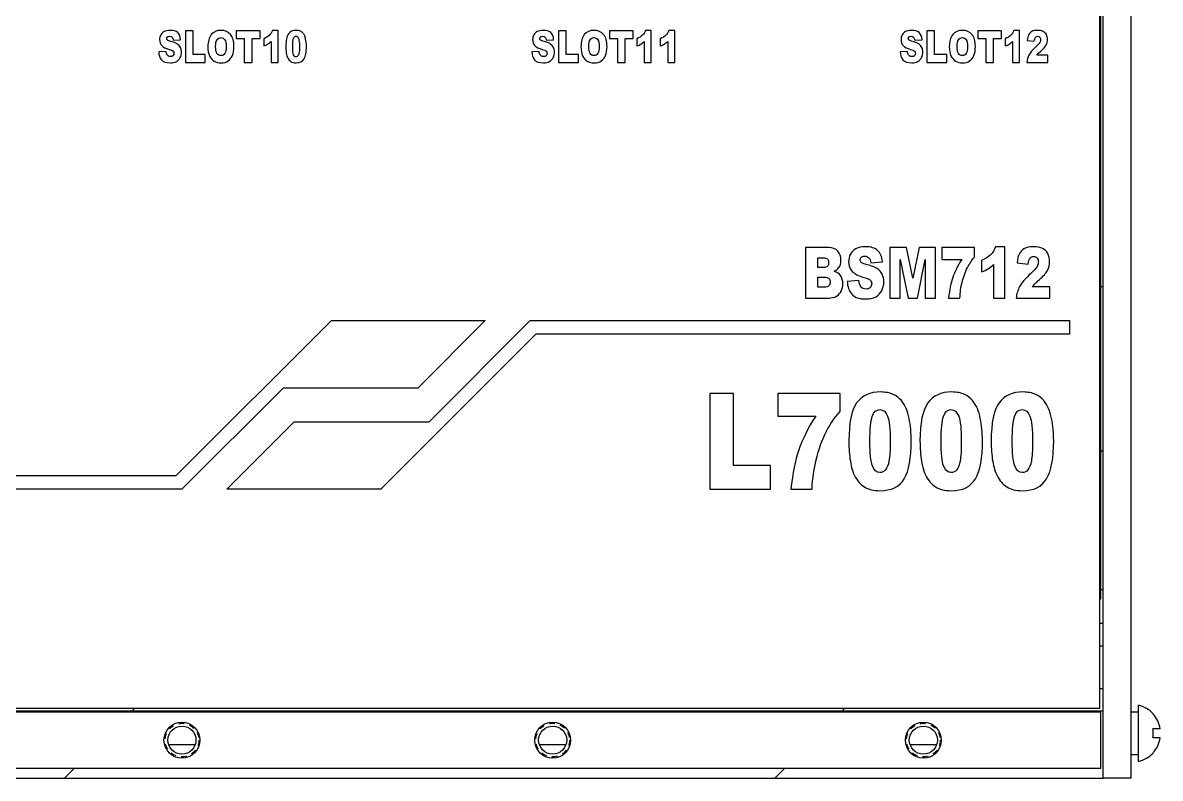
# Model space of a CAD drawing. Header units: inches. Extents: x 18 to 436, y 25 to 155.
# Drawn here: x 335 to 436.3, y 25.4 to 92.7 of the extents above; entities that cross this region are included whole.
import ezdxf

# ---------------------------------------------------------------- set-up
doc = ezdxf.new("R2010")
doc.units = ezdxf.units.IN
doc.header["$LTSCALE"] = 4.84
doc.header["$MEASUREMENT"] = 0
doc.linetypes.add('HIDDEN', pattern=[0.2, 0.1, -0.1])
for name, color, linetype in [('BSM712_PCB_ADXF_CONTINUOUS_LINE', 7, 'CONTINUOUS'), ('BSMJ712_4_001_DXF_HIDDEN_LINE', 7, 'CONTINUOUS'), ('BSMJ712_4_00DXF_CONTINUOUS_LINE', 7, 'CONTINUOUS'), ('BSMJ712_4_01DXF_CONTINUOUS_LINE', 7, 'CONTINUOUS'), ('GB9074_8-M2_DXF_CONTINUOUS_LINE', 7, 'CONTINUOUS')]:
    doc.layers.add(name, color=color, linetype=linetype)

msp = doc.modelspace()

# ---------------------------------------------------------------- linework, layer by layer
at = {"layer": 'BSM712_PCB_ADXF_CONTINUOUS_LINE', "color": 7, "linetype": 'Continuous'}
for p, q in [((431.02, 41.44), (431.02, 139.44)), ((430.92, 41.34), (431.02, 41.44))]:
    msp.add_line(p, q, dxfattribs=at)
at = {"layer": 'BSM712_PCB_ADXF_CONTINUOUS_LINE', "color": 4, "linetype": 'Continuous'}
msp.add_line((430.92, 43.24), (431.02, 43.24), dxfattribs=at)
at = {"layer": 'BSMJ712_4_001_DXF_HIDDEN_LINE', "color": 8, "linetype": 'HIDDEN'}
for centre in [(349.22, 28.84), (382.22, 28.84), (415.22, 28.84)]:
    msp.add_circle(centre, 1.5, dxfattribs=at)
at = {"layer": 'BSMJ712_4_00DXF_CONTINUOUS_LINE', "color": 7, "linetype": 'Continuous'}
for p, q in [((431.22, 25.44), (431.22, 155.44)), ((433.72, 25.44), (433.72, 155.44)), ((430.92, 31.69), (430.92, 149.19)), ((431.22, 69.19), (431.02, 69.19)), ((431.02, 42.24), (431.22, 42.24)), ((430.92, 39.24), (431.22, 39.24)), ((430.92, 37.24), (431.22, 37.24)), ((430.92, 33.44), (431.22, 33.44)), ((20.22, 31.44), (431.22, 31.44)), ((20.52, 31.69), (430.92, 31.69)), ((348.04, 28.44), (350.4, 28.44)), ((381.04, 28.44), (383.4, 28.44)), ((414.04, 28.44), (416.4, 28.44)), ((20.22, 25.44), (431.22, 25.44)), ((433.72, 25.44), (431.22, 25.44))]:
    msp.add_line(p, q, dxfattribs=at)
at = {"layer": 'BSMJ712_4_00DXF_CONTINUOUS_LINE', "color": 4, "linetype": 'Continuous'}
for p, q in [((348.45, 91.16), (349.1, 91.21)), ((350.22, 91.99), (349.53, 91.99)), ((349.53, 91.99), (349.53, 89.19)), ((350.22, 89.88), (350.22, 91.99)), ((356.17, 91.99), (354.06, 91.99)), ((354.06, 91.99), (354.06, 91.3)), ((354.06, 91.3), (354.77, 91.3)), ((354.77, 91.3), (354.77, 89.19)), ((355.46, 91.3), (356.17, 91.3)), ((355.46, 89.19), (355.46, 91.3)), ((356.17, 91.3), (356.17, 91.99)), ((356.51, 91.29), (356.51, 90.65)), ((357.79, 92.04), (357.27, 92.04)), ((357.79, 89.19), (357.79, 92.04)), ((381.66, 91.16), (382.31, 91.21)), ((383.43, 91.99), (382.74, 91.99)), ((382.74, 91.99), (382.74, 89.19)), ((383.43, 89.88), (383.43, 91.99)), ((389.38, 91.99), (387.27, 91.99)), ((387.27, 91.99), (387.27, 91.3)), ((387.27, 91.3), (387.98, 91.3)), ((387.98, 91.3), (387.98, 89.19)), ((388.67, 91.3), (389.38, 91.3)), ((388.67, 89.19), (388.67, 91.3)), ((389.38, 91.3), (389.38, 91.99)), ((389.72, 91.29), (389.72, 90.65)), ((391, 92.04), (390.48, 92.04)), ((391, 89.19), (391, 92.04)), ((391.8, 91.29), (391.8, 90.65)), ((393.09, 92.04), (392.57, 92.04)), ((393.09, 89.19), (393.09, 92.04)), ((414.46, 91.16), (415.11, 91.21)), ((416.22, 91.99), (415.53, 91.99)), ((415.53, 91.99), (415.53, 89.19)), ((416.22, 89.88), (416.22, 91.99)), ((422.17, 91.99), (420.07, 91.99)), ((420.07, 91.99), (420.07, 91.3)), ((420.07, 91.3), (420.77, 91.3)), ((420.77, 91.3), (420.77, 89.19)), ((421.47, 91.3), (422.17, 91.3)), ((421.47, 89.19), (421.47, 91.3)), ((422.17, 91.3), (422.17, 91.99)), ((422.51, 91.29), (422.51, 90.65)), ((423.79, 92.04), (423.28, 92.04)), ((423.79, 89.19), (423.79, 92.04)), ((424.47, 91.15), (425.09, 91.08)), ((347.8, 90.17), (347.15, 90.12)), ((357.16, 91.06), (357.16, 89.19)), ((381.01, 90.17), (380.36, 90.12)), ((390.37, 91.06), (390.37, 89.19)), ((392.46, 91.06), (392.46, 89.19)), ((413.81, 90.17), (413.15, 90.12)), ((423.16, 91.06), (423.16, 89.19)), ((425.47, 90), (425.72, 90.23)), ((349.53, 89.19), (351.3, 89.19)), ((351.3, 89.88), (350.22, 89.88)), ((351.3, 89.19), (351.3, 89.88)), ((354.77, 89.19), (355.46, 89.19)), ((357.16, 89.19), (357.79, 89.19)), ((382.74, 89.19), (384.51, 89.19)), ((384.51, 89.88), (383.43, 89.88)), ((384.51, 89.19), (384.51, 89.88)), ((387.98, 89.19), (388.67, 89.19)), ((390.37, 89.19), (391, 89.19)), ((392.46, 89.19), (393.09, 89.19)), ((415.53, 89.19), (417.3, 89.19)), ((417.3, 89.88), (416.22, 89.88)), ((417.3, 89.19), (417.3, 89.88)), ((420.77, 89.19), (421.47, 89.19)), ((423.16, 89.19), (423.79, 89.19)), ((424.43, 89.19), (426.29, 89.19)), ((425.32, 89.83), (425.47, 90)), ((426.29, 89.83), (425.32, 89.83)), ((426.29, 89.19), (426.29, 89.83)), ((406.8, 72.69), (404.72, 72.69)), ((404.72, 72.69), (404.72, 68.19)), ((413.71, 72.69), (412.25, 72.69)), ((412.25, 72.69), (412.25, 68.19)), ((414.28, 69.96), (413.71, 72.69)), ((414.84, 72.69), (414.28, 69.96)), ((416.3, 72.69), (414.84, 72.69)), ((416.3, 68.19), (416.3, 72.69)), ((419.78, 72.69), (416.86, 72.69)), ((416.86, 72.69), (416.86, 71.64)), ((419.78, 71.85), (419.78, 72.69)), ((422.47, 72.77), (421.64, 72.77)), ((422.47, 68.19), (422.47, 72.77)), ((405.84, 71.78), (406.33, 71.78)), ((405.84, 70.93), (405.84, 71.78)), ((406.33, 70.93), (405.84, 70.93)), ((410.54, 71.35), (411.58, 71.43)), ((413.16, 68.19), (413.16, 71.63)), ((413.16, 71.63), (413.86, 68.19)), ((414.69, 68.19), (415.39, 71.63)), ((415.39, 71.63), (415.39, 68.19)), ((416.86, 71.64), (418.64, 71.64)), ((420.41, 71.56), (420.41, 70.54)), ((421.46, 71.19), (421.46, 68.19)), ((423.56, 71.33), (424.56, 71.23)), ((405.84, 70.07), (406.41, 70.07)), ((405.84, 69.16), (405.84, 70.07)), ((406.41, 69.16), (405.84, 69.16)), ((409.49, 69.77), (408.44, 69.68)), ((426.48, 69.21), (424.92, 69.21)), ((426.48, 68.19), (426.48, 69.21)), ((404.72, 68.19), (406.64, 68.19)), ((412.25, 68.19), (413.16, 68.19)), ((413.86, 68.19), (414.69, 68.19)), ((415.39, 68.19), (416.3, 68.19)), ((417.47, 68.19), (418.47, 68.19)), ((421.46, 68.19), (422.47, 68.19)), ((423.48, 68.19), (426.48, 68.19)), ((348.72, 52.39), (362.52, 66.19)), ((362.52, 66.19), (376.22, 66.19)), ((376.22, 66.19), (370.22, 60.19)), ((371.22, 57.19), (380.22, 66.19)), ((380.22, 66.19), (428.22, 66.19)), ((428.22, 66.19), (428.22, 64.99)), ((380.72, 64.99), (366.92, 51.19)), ((428.22, 64.99), (380.72, 64.99)), ((358.22, 60.19), (349.22, 51.19)), ((370.22, 60.19), (358.22, 60.19)), ((398.32, 59.69), (396.22, 59.69)), ((396.22, 59.69), (396.22, 51.19)), ((398.32, 53.29), (398.32, 59.69)), ((407.8, 59.69), (402.28, 59.69)), ((402.28, 59.69), (402.28, 57.7)), ((407.8, 58.1), (407.8, 59.69)), ((353.22, 51.19), (359.22, 57.19)), ((359.22, 57.19), (371.22, 57.19)), ((402.28, 57.7), (405.64, 57.7)), ((401.6, 53.29), (398.32, 53.29)), ((401.6, 51.19), (401.6, 53.29)), ((138.72, 52.39), (348.72, 52.39)), ((349.22, 51.19), (138.72, 51.19)), ((366.92, 51.19), (353.22, 51.19)), ((396.22, 51.19), (401.6, 51.19)), ((403.43, 51.19), (405.31, 51.19))]:
    msp.add_line(p, q, dxfattribs=at)
at = {"layer": 'BSMJ712_4_00DXF_CONTINUOUS_LINE', "color": 2, "linetype": 'Continuous'}
for p, q in [((430.92, 54.38), (431.22, 54.68)), ((344.67, 31.34), (345.02, 31.69)), ((407.89, 31.34), (408.24, 31.69)), ((338.77, 25.44), (339.67, 26.34)), ((401.99, 25.44), (402.89, 26.34))]:
    msp.add_line(p, q, dxfattribs=at)
at = {"layer": 'BSMJ712_4_00DXF_CONTINUOUS_LINE', "color": 7, "linetype": 'Continuous'}
for centre in [(349.22, 28.84), (382.22, 28.84), (415.22, 28.84)]:
    msp.add_circle(centre, 1.25, dxfattribs=at)
for centre, start, end in [((348.21, 30.06), 263.5989, 269.9978), ((350.23, 30.06), 270.0022, 276.4011), ((381.21, 30.06), 263.5989, 269.9978), ((383.23, 30.06), 270.0022, 276.4011), ((414.21, 30.06), 263.5989, 269.9978), ((416.23, 30.06), 270.0022, 276.4011)]:
    msp.add_arc(centre, 1.62, start, end, dxfattribs=at)
at = {"layer": 'BSMJ712_4_00DXF_CONTINUOUS_LINE', "color": 4, "linetype": 'Continuous'}
for points in [[(347.33, 91.63), (347.26, 91.5), (347.23, 91.37), (347.23, 91.22)], [(347.23, 91.22), (347.23, 91), (347.29, 90.82), (347.42, 90.68)], [(347.63, 91.93), (347.5, 91.86), (347.4, 91.76), (347.33, 91.63)], [(348.18, 92.04), (347.95, 92.04), (347.76, 92), (347.63, 91.93)], [(347.87, 91.3), (347.87, 91.36), (347.89, 91.41), (347.93, 91.46)], [(347.92, 91.18), (347.89, 91.21), (347.87, 91.25), (347.87, 91.3)], [(348.15, 91.08), (348.03, 91.11), (347.95, 91.14), (347.92, 91.18)], [(347.93, 91.46), (347.97, 91.5), (348.03, 91.52), (348.11, 91.52)], [(348.11, 91.52), (348.21, 91.52), (348.29, 91.49), (348.34, 91.43)], [(348.84, 91.84), (348.69, 91.97), (348.47, 92.04), (348.18, 92.04)], [(348.34, 91.43), (348.4, 91.38), (348.43, 91.29), (348.45, 91.16)], [(349.1, 91.21), (349.08, 91.5), (348.99, 91.71), (348.84, 91.84)], [(351.83, 91.66), (351.63, 91.4), (351.53, 91.05), (351.53, 90.59)], [(352.68, 92.04), (352.32, 92.04), (352.04, 91.91), (351.83, 91.66)], [(352.22, 90.59), (352.22, 90.87), (352.26, 91.08), (352.35, 91.2)], [(352.35, 91.2), (352.43, 91.32), (352.54, 91.39), (352.68, 91.39)], [(353.54, 91.67), (353.34, 91.92), (353.06, 92.04), (352.68, 92.04)], [(352.68, 91.39), (352.83, 91.39), (352.94, 91.33), (353.03, 91.2)], [(353.03, 91.2), (353.11, 91.08), (353.16, 90.89), (353.16, 90.63)], [(353.85, 90.61), (353.85, 91.07), (353.75, 91.42), (353.54, 91.67)], [(357, 91.6), (356.88, 91.48), (356.72, 91.38), (356.51, 91.29)], [(357.27, 92.04), (357.21, 91.87), (357.12, 91.72), (357, 91.6)], [(358.7, 91.72), (358.54, 91.51), (358.47, 91.14), (358.47, 90.61)], [(359.4, 92.04), (359.08, 92.04), (358.85, 91.93), (358.7, 91.72)], [(359.08, 90.6), (359.08, 90.95), (359.11, 91.2), (359.15, 91.33)], [(359.15, 91.33), (359.2, 91.46), (359.27, 91.52), (359.38, 91.52)], [(359.38, 91.52), (359.48, 91.52), (359.55, 91.46), (359.6, 91.33)], [(359.77, 91.97), (359.67, 92.02), (359.55, 92.04), (359.4, 92.04)], [(359.6, 91.33), (359.65, 91.2), (359.68, 90.95), (359.68, 90.58)], [(360, 91.79), (359.94, 91.86), (359.86, 91.93), (359.77, 91.97)], [(360.15, 91.55), (360.11, 91.64), (360.07, 91.71), (360, 91.79)], [(360.23, 91.27), (360.21, 91.38), (360.18, 91.47), (360.15, 91.55)], [(360.3, 90.61), (360.3, 90.84), (360.28, 91.06), (360.23, 91.27)], [(380.54, 91.63), (380.47, 91.5), (380.44, 91.37), (380.44, 91.22)], [(380.44, 91.22), (380.44, 91), (380.5, 90.82), (380.63, 90.68)], [(380.84, 91.93), (380.71, 91.86), (380.61, 91.76), (380.54, 91.63)], [(381.39, 92.04), (381.16, 92.04), (380.97, 92), (380.84, 91.93)], [(381.08, 91.3), (381.08, 91.36), (381.1, 91.41), (381.14, 91.46)], [(381.13, 91.18), (381.1, 91.21), (381.08, 91.25), (381.08, 91.3)], [(381.36, 91.08), (381.24, 91.11), (381.16, 91.14), (381.13, 91.18)], [(381.14, 91.46), (381.18, 91.5), (381.24, 91.52), (381.32, 91.52)], [(381.32, 91.52), (381.42, 91.52), (381.5, 91.49), (381.55, 91.43)], [(382.05, 91.84), (381.9, 91.97), (381.68, 92.04), (381.39, 92.04)], [(381.55, 91.43), (381.61, 91.38), (381.64, 91.29), (381.66, 91.16)], [(382.31, 91.21), (382.29, 91.5), (382.2, 91.71), (382.05, 91.84)], [(385.04, 91.66), (384.84, 91.4), (384.74, 91.05), (384.74, 90.59)], [(385.89, 92.04), (385.53, 92.04), (385.25, 91.91), (385.04, 91.66)], [(385.43, 90.59), (385.43, 90.87), (385.47, 91.08), (385.56, 91.2)], [(385.56, 91.2), (385.64, 91.32), (385.75, 91.39), (385.89, 91.39)], [(386.75, 91.67), (386.55, 91.92), (386.27, 92.04), (385.89, 92.04)], [(385.89, 91.39), (386.04, 91.39), (386.15, 91.33), (386.24, 91.2)], [(386.24, 91.2), (386.32, 91.08), (386.37, 90.89), (386.37, 90.63)], [(387.06, 90.61), (387.06, 91.07), (386.96, 91.42), (386.75, 91.67)], [(390.21, 91.6), (390.09, 91.48), (389.93, 91.38), (389.72, 91.29)], [(390.48, 92.04), (390.42, 91.87), (390.33, 91.72), (390.21, 91.6)], [(392.3, 91.6), (392.18, 91.48), (392.01, 91.38), (391.8, 91.29)], [(392.57, 92.04), (392.5, 91.87), (392.41, 91.72), (392.3, 91.6)], [(413.33, 91.63), (413.27, 91.5), (413.23, 91.37), (413.23, 91.22)], [(413.23, 91.22), (413.23, 91), (413.3, 90.82), (413.43, 90.68)], [(413.63, 91.93), (413.5, 91.86), (413.4, 91.76), (413.33, 91.63)], [(414.19, 92.04), (413.95, 92.04), (413.77, 92), (413.63, 91.93)], [(413.87, 91.3), (413.87, 91.36), (413.89, 91.41), (413.94, 91.46)], [(413.92, 91.18), (413.89, 91.21), (413.87, 91.25), (413.87, 91.3)], [(414.16, 91.08), (414.03, 91.11), (413.96, 91.14), (413.92, 91.18)], [(413.94, 91.46), (413.98, 91.5), (414.04, 91.52), (414.12, 91.52)], [(414.12, 91.52), (414.22, 91.52), (414.29, 91.49), (414.35, 91.43)], [(414.84, 91.84), (414.69, 91.97), (414.47, 92.04), (414.19, 92.04)], [(414.35, 91.43), (414.4, 91.38), (414.44, 91.29), (414.46, 91.16)], [(415.11, 91.21), (415.08, 91.5), (414.99, 91.71), (414.84, 91.84)], [(417.84, 91.66), (417.63, 91.4), (417.53, 91.05), (417.53, 90.59)], [(418.69, 92.04), (418.32, 92.04), (418.04, 91.91), (417.84, 91.66)], [(418.22, 90.59), (418.22, 90.87), (418.26, 91.08), (418.35, 91.2)], [(418.35, 91.2), (418.43, 91.32), (418.55, 91.39), (418.69, 91.39)], [(419.55, 91.67), (419.35, 91.92), (419.06, 92.04), (418.69, 92.04)], [(418.69, 91.39), (418.83, 91.39), (418.95, 91.33), (419.03, 91.2)], [(419.03, 91.2), (419.12, 91.08), (419.16, 90.89), (419.16, 90.63)], [(419.85, 90.61), (419.85, 91.07), (419.75, 91.42), (419.55, 91.67)], [(423, 91.6), (422.89, 91.48), (422.72, 91.38), (422.51, 91.29)], [(423.28, 92.04), (423.21, 91.87), (423.12, 91.72), (423, 91.6)], [(424.6, 91.66), (424.54, 91.54), (424.5, 91.37), (424.47, 91.15)], [(424.88, 91.94), (424.76, 91.88), (424.67, 91.78), (424.6, 91.66)], [(425.37, 92.04), (425.16, 92.04), (425, 92.01), (424.88, 91.94)], [(425.09, 91.08), (425.11, 91.24), (425.14, 91.35), (425.2, 91.41)], [(425.2, 91.41), (425.25, 91.48), (425.31, 91.51), (425.39, 91.51)], [(425.88, 91.95), (425.76, 92.01), (425.59, 92.04), (425.37, 92.04)], [(425.39, 91.51), (425.47, 91.51), (425.53, 91.48), (425.58, 91.42)], [(425.58, 91.42), (425.63, 91.36), (425.66, 91.28), (425.66, 91.2)], [(425.66, 91.2), (425.66, 91.12), (425.63, 91.04), (425.58, 90.95)], [(426.17, 91.66), (426.1, 91.79), (426.01, 91.88), (425.88, 91.95)], [(426.16, 90.74), (426.24, 90.89), (426.28, 91.05), (426.28, 91.23)], [(426.28, 91.23), (426.28, 91.39), (426.24, 91.53), (426.17, 91.66)], [(347.42, 90.68), (347.55, 90.54), (347.77, 90.43), (348.07, 90.34)], [(347.89, 89.87), (347.85, 89.93), (347.82, 90.04), (347.8, 90.17)], [(348.07, 90.34), (348.26, 90.29), (348.38, 90.24), (348.43, 90.18)], [(348.8, 90.83), (348.67, 90.91), (348.46, 90.99), (348.15, 91.08)], [(348.43, 90.18), (348.48, 90.12), (348.51, 90.06), (348.51, 89.98)], [(349.09, 90.52), (349.03, 90.64), (348.93, 90.74), (348.8, 90.83)], [(349.18, 90.1), (349.18, 90.26), (349.15, 90.4), (349.09, 90.52)], [(351.53, 90.59), (351.53, 90.26), (351.58, 89.99), (351.68, 89.77)], [(352.34, 89.98), (352.26, 90.1), (352.22, 90.31), (352.22, 90.59)], [(353.16, 90.63), (353.16, 90.31), (353.11, 90.1), (353.03, 89.98)], [(353.71, 89.81), (353.8, 90.02), (353.85, 90.29), (353.85, 90.61)], [(356.51, 90.65), (356.65, 90.71), (356.77, 90.76), (356.86, 90.82)], [(356.86, 90.82), (356.96, 90.88), (357.06, 90.96), (357.16, 91.06)], [(358.47, 90.61), (358.47, 90.39), (358.48, 90.19), (358.51, 90.01)], [(359.16, 89.87), (359.11, 90), (359.08, 90.25), (359.08, 90.6)], [(359.68, 90.58), (359.68, 90.33), (359.67, 90.14), (359.64, 90.02)], [(360.09, 89.5), (360.23, 89.73), (360.3, 90.11), (360.3, 90.61)], [(380.63, 90.68), (380.76, 90.54), (380.98, 90.43), (381.28, 90.34)], [(381.1, 89.87), (381.06, 89.93), (381.03, 90.04), (381.01, 90.17)], [(381.28, 90.34), (381.47, 90.29), (381.59, 90.24), (381.64, 90.18)], [(382.01, 90.83), (381.88, 90.91), (381.67, 90.99), (381.36, 91.08)], [(381.64, 90.18), (381.69, 90.12), (381.72, 90.06), (381.72, 89.98)], [(382.3, 90.52), (382.24, 90.64), (382.14, 90.74), (382.01, 90.83)], [(382.39, 90.1), (382.39, 90.26), (382.36, 90.4), (382.3, 90.52)], [(384.74, 90.59), (384.74, 90.26), (384.79, 89.99), (384.89, 89.77)], [(385.55, 89.98), (385.47, 90.1), (385.43, 90.31), (385.43, 90.59)], [(386.37, 90.63), (386.37, 90.31), (386.32, 90.1), (386.24, 89.98)], [(386.92, 89.81), (387.01, 90.02), (387.06, 90.29), (387.06, 90.61)], [(389.72, 90.65), (389.86, 90.71), (389.98, 90.76), (390.07, 90.82)], [(390.07, 90.82), (390.17, 90.88), (390.27, 90.96), (390.37, 91.06)], [(391.8, 90.65), (391.95, 90.71), (392.07, 90.76), (392.16, 90.82)], [(392.16, 90.82), (392.26, 90.88), (392.35, 90.96), (392.46, 91.06)], [(413.43, 90.68), (413.56, 90.54), (413.78, 90.43), (414.08, 90.34)], [(413.89, 89.87), (413.85, 89.93), (413.82, 90.04), (413.81, 90.17)], [(414.08, 90.34), (414.26, 90.29), (414.38, 90.24), (414.43, 90.18)], [(414.81, 90.83), (414.68, 90.91), (414.46, 90.99), (414.16, 91.08)], [(414.43, 90.18), (414.48, 90.12), (414.51, 90.06), (414.51, 89.98)], [(415.09, 90.52), (415.03, 90.64), (414.94, 90.74), (414.81, 90.83)], [(415.18, 90.1), (415.18, 90.26), (415.15, 90.4), (415.09, 90.52)], [(417.53, 90.59), (417.53, 90.26), (417.58, 89.99), (417.68, 89.77)], [(418.35, 89.98), (418.26, 90.1), (418.22, 90.31), (418.22, 90.59)], [(419.16, 90.63), (419.16, 90.31), (419.12, 90.1), (419.04, 89.98)], [(419.72, 89.81), (419.81, 90.02), (419.85, 90.29), (419.85, 90.61)], [(422.51, 90.65), (422.65, 90.71), (422.77, 90.76), (422.87, 90.82)], [(422.87, 90.82), (422.96, 90.88), (423.06, 90.96), (423.16, 91.06)], [(425.23, 90.56), (424.93, 90.29), (424.73, 90.05), (424.62, 89.84)], [(425.58, 90.95), (425.53, 90.86), (425.41, 90.73), (425.23, 90.56)], [(425.72, 90.23), (425.93, 90.41), (426.08, 90.58), (426.16, 90.74)], [(347.15, 90.12), (347.16, 89.84), (347.25, 89.6), (347.39, 89.42)], [(347.39, 89.42), (347.54, 89.24), (347.8, 89.15), (348.19, 89.15)], [(348.2, 89.7), (348.06, 89.7), (347.96, 89.75), (347.89, 89.87)], [(348.19, 89.15), (348.4, 89.15), (348.58, 89.19), (348.73, 89.26)], [(348.42, 89.78), (348.37, 89.72), (348.29, 89.7), (348.2, 89.7)], [(348.51, 89.98), (348.51, 89.91), (348.48, 89.84), (348.42, 89.78)], [(348.73, 89.26), (348.87, 89.34), (348.98, 89.46), (349.06, 89.61)], [(349.06, 89.61), (349.14, 89.76), (349.18, 89.93), (349.18, 90.1)], [(351.68, 89.77), (351.78, 89.56), (351.92, 89.4), (352.08, 89.3)], [(352.08, 89.3), (352.25, 89.2), (352.46, 89.15), (352.71, 89.15)], [(352.69, 89.79), (352.54, 89.79), (352.43, 89.85), (352.34, 89.98)], [(353.03, 89.98), (352.95, 89.85), (352.84, 89.79), (352.69, 89.79)], [(352.71, 89.15), (352.96, 89.15), (353.17, 89.2), (353.33, 89.32)], [(353.33, 89.32), (353.5, 89.44), (353.63, 89.6), (353.71, 89.81)], [(358.51, 90.01), (358.54, 89.83), (358.58, 89.69), (358.64, 89.59)], [(358.64, 89.59), (358.71, 89.44), (358.81, 89.33), (358.92, 89.26)], [(358.92, 89.26), (359.04, 89.18), (359.19, 89.15), (359.38, 89.15)], [(359.38, 89.68), (359.28, 89.68), (359.21, 89.74), (359.16, 89.87)], [(359.54, 89.76), (359.5, 89.7), (359.44, 89.68), (359.38, 89.68)], [(359.38, 89.15), (359.72, 89.15), (359.95, 89.26), (360.09, 89.5)], [(359.64, 90.02), (359.62, 89.9), (359.59, 89.81), (359.54, 89.76)], [(380.36, 90.12), (380.37, 89.84), (380.46, 89.6), (380.6, 89.42)], [(380.6, 89.42), (380.75, 89.24), (381.01, 89.15), (381.4, 89.15)], [(381.41, 89.7), (381.27, 89.7), (381.17, 89.75), (381.1, 89.87)], [(381.4, 89.15), (381.61, 89.15), (381.79, 89.19), (381.94, 89.26)], [(381.63, 89.78), (381.58, 89.72), (381.5, 89.7), (381.41, 89.7)], [(381.72, 89.98), (381.72, 89.91), (381.69, 89.84), (381.63, 89.78)], [(381.94, 89.26), (382.08, 89.34), (382.19, 89.46), (382.27, 89.61)], [(382.27, 89.61), (382.35, 89.76), (382.39, 89.93), (382.39, 90.1)], [(384.89, 89.77), (384.99, 89.56), (385.13, 89.4), (385.29, 89.3)], [(385.29, 89.3), (385.46, 89.2), (385.67, 89.15), (385.92, 89.15)], [(385.9, 89.79), (385.75, 89.79), (385.64, 89.85), (385.55, 89.98)], [(386.24, 89.98), (386.16, 89.85), (386.05, 89.79), (385.9, 89.79)], [(385.92, 89.15), (386.17, 89.15), (386.38, 89.2), (386.54, 89.32)], [(386.54, 89.32), (386.71, 89.44), (386.84, 89.6), (386.92, 89.81)], [(413.15, 90.12), (413.17, 89.84), (413.25, 89.6), (413.4, 89.42)], [(413.4, 89.42), (413.55, 89.24), (413.81, 89.15), (414.19, 89.15)], [(414.2, 89.7), (414.07, 89.7), (413.97, 89.75), (413.89, 89.87)], [(414.19, 89.15), (414.41, 89.15), (414.59, 89.19), (414.73, 89.26)], [(414.43, 89.78), (414.38, 89.72), (414.3, 89.7), (414.2, 89.7)], [(414.51, 89.98), (414.51, 89.91), (414.48, 89.84), (414.43, 89.78)], [(414.73, 89.26), (414.87, 89.34), (414.98, 89.46), (415.06, 89.61)], [(415.06, 89.61), (415.14, 89.76), (415.18, 89.93), (415.18, 90.1)], [(417.68, 89.77), (417.79, 89.56), (417.92, 89.4), (418.09, 89.3)], [(418.09, 89.3), (418.25, 89.2), (418.46, 89.15), (418.71, 89.15)], [(418.69, 89.79), (418.55, 89.79), (418.43, 89.85), (418.35, 89.98)], [(419.04, 89.98), (418.95, 89.85), (418.84, 89.79), (418.69, 89.79)], [(418.71, 89.15), (418.96, 89.15), (419.17, 89.2), (419.34, 89.32)], [(419.34, 89.32), (419.5, 89.44), (419.63, 89.6), (419.72, 89.81)], [(424.62, 89.84), (424.51, 89.64), (424.45, 89.42), (424.43, 89.19)], [(407.6, 72.37), (407.42, 72.59), (407.15, 72.69), (406.8, 72.69)], [(407.88, 71.57), (407.88, 71.89), (407.79, 72.16), (407.6, 72.37)], [(408.73, 72.11), (408.62, 71.9), (408.57, 71.68), (408.57, 71.45)], [(409.22, 72.59), (409, 72.48), (408.84, 72.31), (408.73, 72.11)], [(410.1, 72.77), (409.73, 72.77), (409.43, 72.71), (409.22, 72.59)], [(409.7, 71.83), (409.76, 71.9), (409.86, 71.93), (409.99, 71.93)], [(409.99, 71.93), (410.15, 71.93), (410.27, 71.89), (410.36, 71.79)], [(411.15, 72.45), (410.91, 72.66), (410.56, 72.77), (410.1, 72.77)], [(411.58, 71.43), (411.54, 71.9), (411.39, 72.23), (411.15, 72.45)], [(421.2, 72.06), (421.01, 71.87), (420.74, 71.7), (420.41, 71.56)], [(421.64, 72.77), (421.53, 72.49), (421.39, 72.25), (421.2, 72.06)], [(423.77, 72.16), (423.67, 71.96), (423.6, 71.68), (423.56, 71.33)], [(424.21, 72.61), (424.02, 72.51), (423.88, 72.35), (423.77, 72.16)], [(425.01, 72.77), (424.67, 72.77), (424.41, 72.72), (424.21, 72.61)], [(424.72, 71.76), (424.8, 71.86), (424.91, 71.91), (425.03, 71.91)], [(425.83, 72.62), (425.63, 72.72), (425.36, 72.77), (425.01, 72.77)], [(425.03, 71.91), (425.16, 71.91), (425.26, 71.87), (425.34, 71.77)], [(426.29, 72.16), (426.18, 72.37), (426.02, 72.52), (425.83, 72.62)], [(426.46, 71.46), (426.46, 71.72), (426.4, 71.95), (426.29, 72.16)], [(406.33, 71.78), (406.5, 71.78), (406.62, 71.75), (406.69, 71.67)], [(406.69, 71.04), (406.62, 70.97), (406.5, 70.93), (406.33, 70.93)], [(406.69, 71.67), (406.76, 71.6), (406.79, 71.49), (406.79, 71.36)], [(406.79, 71.36), (406.79, 71.22), (406.76, 71.11), (406.69, 71.04)], [(407.29, 70.59), (407.46, 70.66), (407.59, 70.76), (407.68, 70.89)], [(407.68, 70.89), (407.82, 71.08), (407.88, 71.31), (407.88, 71.57)], [(408.57, 71.45), (408.57, 71.1), (408.67, 70.81), (408.88, 70.58)], [(409.6, 71.58), (409.6, 71.68), (409.63, 71.76), (409.7, 71.83)], [(409.68, 71.38), (409.63, 71.44), (409.6, 71.51), (409.6, 71.58)], [(410.05, 71.22), (409.86, 71.27), (409.73, 71.32), (409.68, 71.38)], [(411.1, 70.82), (410.89, 70.96), (410.54, 71.09), (410.05, 71.22)], [(410.36, 71.79), (410.45, 71.7), (410.51, 71.56), (410.54, 71.35)], [(418.64, 71.64), (418.28, 71.07), (418.01, 70.54), (417.84, 70.04)], [(418.66, 69.57), (418.78, 70.06), (418.94, 70.51), (419.15, 70.92)], [(419.15, 70.92), (419.32, 71.25), (419.53, 71.56), (419.78, 71.85)], [(420.98, 70.81), (421.13, 70.91), (421.29, 71.04), (421.46, 71.19)], [(424.56, 71.23), (424.59, 71.48), (424.64, 71.66), (424.72, 71.76)], [(425.34, 71.02), (425.26, 70.87), (425.07, 70.66), (424.78, 70.39)], [(425.34, 71.77), (425.42, 71.67), (425.46, 71.55), (425.46, 71.42)], [(425.46, 71.42), (425.46, 71.29), (425.42, 71.16), (425.34, 71.02)], [(426.27, 70.67), (426.39, 70.92), (426.46, 71.18), (426.46, 71.46)], [(406.41, 70.07), (406.6, 70.07), (406.74, 70.03), (406.82, 69.95)], [(406.82, 69.95), (406.89, 69.87), (406.93, 69.76), (406.93, 69.63)], [(407.86, 70.19), (407.74, 70.38), (407.55, 70.51), (407.29, 70.59)], [(408.05, 69.47), (408.05, 69.76), (407.99, 70), (407.86, 70.19)], [(408.88, 70.58), (409.09, 70.36), (409.44, 70.17), (409.93, 70.04)], [(409.93, 70.04), (410.23, 69.96), (410.42, 69.87), (410.5, 69.78)], [(411.56, 70.32), (411.46, 70.52), (411.31, 70.69), (411.1, 70.82)], [(411.7, 69.66), (411.7, 69.9), (411.65, 70.12), (411.56, 70.32)], [(417.84, 70.04), (417.67, 69.54), (417.55, 68.93), (417.47, 68.19)], [(420.41, 70.54), (420.64, 70.62), (420.83, 70.72), (420.98, 70.81)], [(424.78, 70.39), (424.3, 69.95), (423.97, 69.56), (423.79, 69.24)], [(425.56, 69.85), (425.9, 70.15), (426.14, 70.42), (426.27, 70.67)], [(406.82, 69.29), (406.74, 69.2), (406.6, 69.16), (406.41, 69.16)], [(406.93, 69.63), (406.93, 69.49), (406.89, 69.37), (406.82, 69.29)], [(407.92, 68.84), (408, 69.03), (408.05, 69.24), (408.05, 69.47)], [(408.44, 69.68), (408.47, 69.23), (408.6, 68.85), (408.84, 68.56)], [(409.63, 69.27), (409.56, 69.38), (409.52, 69.55), (409.49, 69.77)], [(410.13, 69), (409.91, 69), (409.75, 69.09), (409.63, 69.27)], [(410.49, 69.14), (410.41, 69.05), (410.28, 69), (410.13, 69)], [(410.62, 69.46), (410.62, 69.34), (410.58, 69.23), (410.49, 69.14)], [(410.5, 69.78), (410.58, 69.69), (410.62, 69.58), (410.62, 69.46)], [(410.98, 68.31), (411.2, 68.43), (411.38, 68.61), (411.51, 68.86)], [(411.51, 68.86), (411.64, 69.1), (411.7, 69.37), (411.7, 69.66)], [(418.47, 68.19), (418.5, 68.72), (418.56, 69.18), (418.66, 69.57)], [(423.79, 69.24), (423.62, 68.91), (423.52, 68.56), (423.48, 68.19)], [(424.92, 69.21), (425.01, 69.32), (425.09, 69.42), (425.16, 69.49)], [(425.16, 69.49), (425.23, 69.55), (425.36, 69.68), (425.56, 69.85)], [(406.64, 68.19), (406.72, 68.19), (406.89, 68.21), (407.14, 68.25)], [(407.14, 68.25), (407.33, 68.29), (407.47, 68.34), (407.56, 68.4)], [(407.56, 68.4), (407.71, 68.51), (407.83, 68.66), (407.92, 68.84)], [(408.84, 68.56), (409.07, 68.26), (409.49, 68.12), (410.11, 68.12)], [(410.11, 68.12), (410.46, 68.12), (410.74, 68.18), (410.98, 68.31)], [(411.41, 59.84), (410.46, 59.84), (409.75, 59.51), (409.28, 58.87)], [(412.54, 59.62), (412.24, 59.76), (411.87, 59.84), (411.41, 59.84)], [(417.75, 59.84), (416.79, 59.84), (416.08, 59.51), (415.62, 58.87)], [(418.88, 59.62), (418.58, 59.76), (418.2, 59.84), (417.75, 59.84)], [(424.08, 59.84), (423.13, 59.84), (422.42, 59.51), (421.96, 58.87)], [(425.21, 59.62), (424.91, 59.76), (424.54, 59.84), (424.08, 59.84)], [(409.28, 58.87), (408.82, 58.22), (408.59, 57.09), (408.59, 55.48)], [(413.26, 59.07), (413.07, 59.3), (412.83, 59.49), (412.54, 59.62)], [(413.69, 58.36), (413.59, 58.61), (413.44, 58.85), (413.26, 59.07)], [(415.62, 58.87), (415.16, 58.22), (414.92, 57.09), (414.92, 55.48)], [(419.59, 59.07), (419.41, 59.3), (419.17, 59.49), (418.88, 59.62)], [(420.03, 58.36), (419.92, 58.61), (419.78, 58.85), (419.59, 59.07)], [(421.96, 58.87), (421.49, 58.22), (421.26, 57.09), (421.26, 55.48)], [(425.93, 59.07), (425.75, 59.3), (425.5, 59.49), (425.21, 59.62)], [(426.37, 58.36), (426.26, 58.61), (426.12, 58.85), (425.93, 59.07)], [(406.6, 56.34), (406.92, 56.97), (407.32, 57.55), (407.8, 58.1)], [(410.67, 57.67), (410.81, 58.06), (411.03, 58.27), (411.35, 58.27)], [(411.35, 58.27), (411.65, 58.27), (411.88, 58.07), (412.03, 57.68)], [(413.95, 57.49), (413.89, 57.82), (413.8, 58.11), (413.69, 58.36)], [(417.01, 57.67), (417.15, 58.06), (417.37, 58.27), (417.68, 58.27)], [(417.68, 58.27), (417.99, 58.27), (418.22, 58.07), (418.37, 57.68)], [(420.29, 57.49), (420.23, 57.82), (420.14, 58.11), (420.03, 58.36)], [(423.34, 57.67), (423.48, 58.06), (423.7, 58.27), (424.02, 58.27)], [(424.02, 58.27), (424.33, 58.27), (424.55, 58.07), (424.71, 57.68)], [(426.63, 57.49), (426.56, 57.82), (426.47, 58.11), (426.37, 58.36)], [(405.64, 57.7), (404.95, 56.63), (404.45, 55.62), (404.13, 54.69)], [(410.46, 55.47), (410.46, 56.54), (410.53, 57.28), (410.67, 57.67)], [(412.03, 57.68), (412.19, 57.29), (412.27, 56.53), (412.27, 55.41)], [(414.14, 55.51), (414.14, 56.19), (414.08, 56.85), (413.95, 57.49)], [(416.8, 55.47), (416.8, 56.54), (416.87, 57.28), (417.01, 57.67)], [(418.37, 57.68), (418.52, 57.29), (418.6, 56.53), (418.6, 55.41)], [(420.48, 55.51), (420.48, 56.19), (420.42, 56.85), (420.29, 57.49)], [(423.13, 55.47), (423.13, 56.54), (423.2, 57.28), (423.34, 57.67)], [(424.71, 57.68), (424.86, 57.29), (424.94, 56.53), (424.94, 55.41)], [(426.82, 55.51), (426.82, 56.19), (426.75, 56.85), (426.63, 57.49)], [(405.67, 53.79), (405.9, 54.72), (406.21, 55.58), (406.6, 56.34)], [(404.13, 54.69), (403.81, 53.74), (403.58, 52.58), (403.43, 51.19)], [(408.59, 55.48), (408.59, 54.82), (408.63, 54.22), (408.72, 53.68)], [(410.69, 53.25), (410.54, 53.65), (410.46, 54.39), (410.46, 55.47)], [(412.27, 55.41), (412.27, 54.64), (412.23, 54.07), (412.16, 53.71)], [(413.52, 52.12), (413.94, 52.83), (414.14, 53.97), (414.14, 55.51)], [(414.92, 55.48), (414.92, 54.82), (414.97, 54.22), (415.06, 53.68)], [(417.02, 53.25), (416.87, 53.65), (416.8, 54.39), (416.8, 55.47)], [(418.6, 55.41), (418.6, 54.64), (418.56, 54.07), (418.5, 53.71)], [(419.86, 52.12), (420.27, 52.83), (420.48, 53.97), (420.48, 55.51)], [(421.26, 55.48), (421.26, 54.82), (421.3, 54.22), (421.39, 53.68)], [(423.36, 53.25), (423.21, 53.65), (423.13, 54.39), (423.13, 55.47)], [(424.94, 55.41), (424.94, 54.64), (424.9, 54.07), (424.84, 53.71)], [(426.19, 52.12), (426.61, 52.83), (426.82, 53.97), (426.82, 55.51)], [(405.31, 51.19), (405.37, 52.19), (405.49, 53.06), (405.67, 53.79)], [(408.72, 53.68), (408.81, 53.13), (408.94, 52.71), (409.1, 52.39)], [(412.16, 53.71), (412.1, 53.34), (411.99, 53.08), (411.85, 52.91)], [(415.06, 53.68), (415.15, 53.13), (415.28, 52.71), (415.44, 52.39)], [(418.5, 53.71), (418.43, 53.34), (418.33, 53.08), (418.19, 52.91)], [(421.39, 53.68), (421.49, 53.13), (421.61, 52.71), (421.78, 52.39)], [(424.84, 53.71), (424.77, 53.34), (424.66, 53.08), (424.53, 52.91)], [(411.36, 52.66), (411.06, 52.66), (410.84, 52.86), (410.69, 53.25)], [(411.85, 52.91), (411.71, 52.74), (411.55, 52.66), (411.36, 52.66)], [(417.69, 52.66), (417.4, 52.66), (417.18, 52.86), (417.02, 53.25)], [(418.19, 52.91), (418.05, 52.74), (417.88, 52.66), (417.69, 52.66)], [(424.03, 52.66), (423.74, 52.66), (423.51, 52.86), (423.36, 53.25)], [(424.53, 52.91), (424.39, 52.74), (424.22, 52.66), (424.03, 52.66)], [(409.1, 52.39), (409.33, 51.95), (409.62, 51.62), (409.97, 51.39)], [(411.36, 51.05), (412.38, 51.05), (413.1, 51.4), (413.52, 52.12)], [(415.44, 52.39), (415.67, 51.95), (415.96, 51.62), (416.31, 51.39)], [(417.7, 51.05), (418.72, 51.05), (419.44, 51.4), (419.86, 52.12)], [(421.78, 52.39), (422, 51.95), (422.29, 51.62), (422.65, 51.39)], [(424.03, 51.05), (425.05, 51.05), (425.77, 51.4), (426.19, 52.12)], [(409.97, 51.39), (410.33, 51.16), (410.79, 51.05), (411.36, 51.05)], [(416.31, 51.39), (416.66, 51.16), (417.12, 51.05), (417.7, 51.05)], [(422.65, 51.39), (423, 51.16), (423.46, 51.05), (424.03, 51.05)]]:
    msp.add_open_spline(points, degree=3, dxfattribs=at)
at = {"layer": 'BSMJ712_4_01DXF_CONTINUOUS_LINE', "color": 7, "linetype": 'Continuous'}
for p, q in [((431.02, 31.34), (20.42, 31.34)), ((431.02, 26.34), (431.02, 31.34)), ((20.42, 26.34), (431.02, 26.34))]:
    msp.add_line(p, q, dxfattribs=at)
for centre in [(349.22, 28.84), (382.22, 28.84), (415.22, 28.84)]:
    msp.add_circle(centre, 1.6, dxfattribs=at)
at = {"layer": 'GB9074_8-M2_DXF_CONTINUOUS_LINE', "color": 7, "linetype": 'Continuous'}
for p, q in [((433.72, 26.44), (433.72, 32.44)), ((434.37, 26.94), (434.37, 31.94)), ((435.68, 31.19), (435.66, 31.17)), ((436.31, 29.84), (435.66, 29.84)), ((436.31, 29.04), (435.66, 29.04)), ((434.37, 27.54), (433.72, 27.54)), ((435.66, 27.72), (435.68, 27.69))]:
    msp.add_line(p, q, dxfattribs=at)
for centre, radius, start, end in [((433.81, 29.44), 2.56, 43.0728, 77.3196), ((433.81, 29.44), 2.53, 9.0928, 43.0728), ((432.19, 29.44), 3.49, 359.9933, 6.5731), ((432.19, 29.44), 3.49, 353.4269, 0.0067), ((433.81, 29.44), 2.53, 316.9272, 350.9072), ((433.81, 29.44), 2.56, 282.6804, 316.9272)]:
    msp.add_arc(centre, radius, start, end, dxfattribs=at)
for centre, start_param, end_param in [((434.37, 29.44), 1.570796, 1.745366), ((433.72, 29.44), 1.483844, 1.570796)]:
    msp.add_ellipse(centre, major_axis=(3.74, 0), ratio=0.507692, start_param=start_param, end_param=end_param, dxfattribs=at)

doc.saveas('drawing.dxf')
